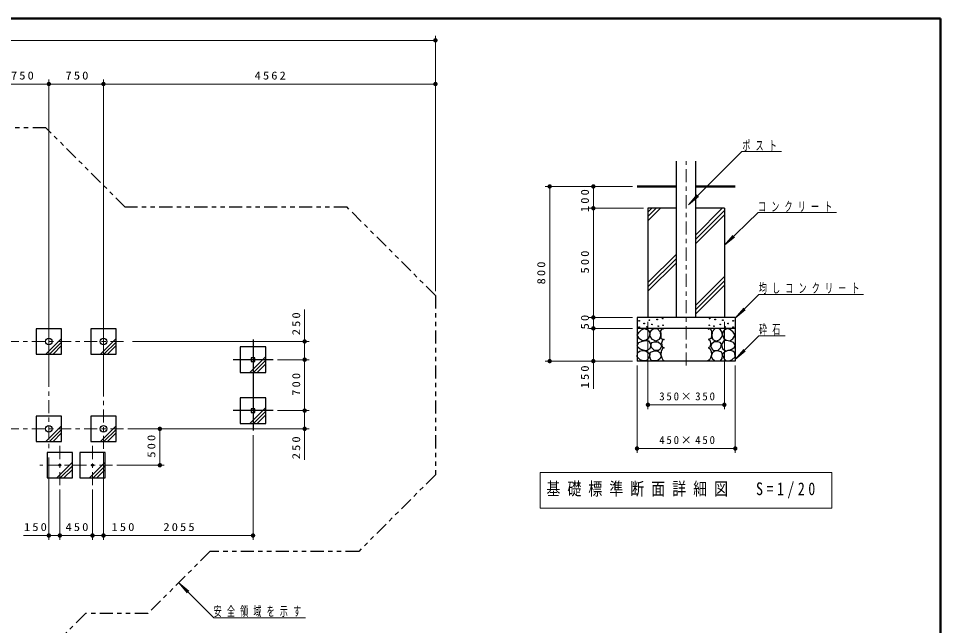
# Model space of a CAD drawing. Units: millimetres on the paper, scale 1:60, with parts at other scales. Extents: x -385 to 0, y -594 to 267.
# Drawn here: x -211.2 to 0, y -466 to -327 of the extents above; entities that cross this region are included whole.
import ezdxf

# ---------------------------------------------------------------- set-up
doc = ezdxf.new("R2010")
doc.units = ezdxf.units.MM
doc.linetypes.add('USER2', pattern=[6, 3, -1, 1, -1])
doc.linetypes.add('USER3', pattern=[8, 3, -1, 1, -1, 1, -1])
doc.layers.add('LY_1', color=7, linetype='Continuous', lineweight=25)
doc.styles.add('ＭＳ ゴシック', font='')
doc.styles.get('ＭＳ ゴシック').set_extended_font_data('MS Gothic')

# ---------------------------------------------------------------- blocks, each defined once
blk = doc.blocks.new('filled_dot')
at = {"color": 0, "linetype": 'Continuous', "lineweight": -2, "const_width": 1.25}
blk.add_lwpolyline([(-0.625, 0, 1), (0.625, 0, 1)], format="xyb", close=True, dxfattribs=at)

msp = doc.modelspace()

# ---------------------------------------------------------------- linework, layer by layer
at = {"layer": 'LY_1', "lineweight": 50}
for p, q in [((0, -327), (-385, -327)), ((0, -594), (0, -327)), ((-60.499, -365.451), (-69.521, -365.451)), ((-47.021, -365.451), (-56.044, -365.451))]:
    msp.add_line(p, q, dxfattribs=at)
at = {"layer": 'LY_1', "lineweight": 13}
for p, q in [((-115.696, -389.437), (-115.696, -331.013)), ((-354.644, -332.013), (-115.696, -332.013)), ((-216.722, -342.013), (-204.222, -342.013)), ((-204.222, -411.315), (-204.222, -341.013)), ((-204.222, -342.013), (-191.722, -342.013)), ((-191.722, -411.315), (-191.722, -341.013)), ((-191.722, -342.013), (-115.696, -342.013)), ((-45.547, -357.466), (-57.758, -369.677)), ((-45.547, -357.466), (-36.397, -357.466)), ((-80.521, -365.451), (-90.521, -365.451)), ((-89.521, -405.451), (-89.521, -365.451)), ((-70.521, -365.451), (-80.521, -365.451)), ((-79.521, -370.451), (-79.521, -365.451)), ((-57.758, -369.677), (-55.83, -367.379)), ((-57.758, -369.677), (-55.46, -367.749)), ((-68.021, -370.451), (-80.521, -370.451)), ((-79.521, -395.451), (-79.521, -370.451)), ((-67.021, -373.34), (-64.132, -370.451)), ((-67.021, -372.35), (-65.122, -370.451)), ((-67.021, -371.36), (-66.112, -370.451)), ((-56.044, -376.505), (-49.99, -370.451)), ((-56.044, -377.495), (-49.521, -370.972)), ((-41.797, -371.441), (-49.521, -378.938)), ((-41.797, -371.441), (-23.797, -371.441)), ((-56.044, -378.485), (-49.521, -371.962)), ((-49.521, -378.938), (-47.559, -376.669)), ((-49.521, -378.938), (-47.195, -377.044)), ((-67.021, -387.482), (-60.499, -380.96)), ((-67.021, -388.472), (-60.499, -381.95)), ((-67.021, -389.462), (-60.499, -382.94)), ((-56.044, -392.627), (-49.521, -386.104)), ((-56.044, -393.617), (-49.521, -387.094)), ((-56.044, -394.607), (-49.521, -388.084)), ((-41.612, -390.222), (-47.021, -395.631)), ((-41.612, -390.222), (-17.612, -390.222)), ((-145.639, -393.667), (-145.639, -405.116)), ((-47.021, -395.631), (-45.093, -393.333)), ((-47.021, -395.631), (-44.723, -393.703)), ((-70.521, -395.451), (-80.521, -395.451)), ((-79.521, -397.951), (-79.521, -395.451)), ((-67.021, -396.451), (-67.021, -416.451)), ((-49.521, -396.451), (-49.521, -416.451)), ((-70.521, -397.951), (-80.521, -397.951)), ((-79.521, -411.821), (-79.521, -397.951)), ((-201.306, -400.246), (-204.925, -403.866)), ((-201.306, -401.071), (-204.101, -403.866)), ((-188.806, -400.246), (-192.425, -403.866)), ((-188.806, -401.071), (-191.601, -403.866)), ((-185.106, -400.95), (-144.639, -400.95)), ((-41.612, -399.659), (-47.021, -405.068)), ((-41.612, -399.659), (-35.568, -399.659)), ((-201.306, -401.896), (-203.276, -403.866)), ((-188.806, -401.896), (-190.776, -403.866)), ((-47.021, -405.068), (-45.093, -402.769)), ((-47.021, -405.068), (-44.723, -403.139)), ((-154.551, -404.413), (-158.171, -408.033)), ((-154.551, -405.238), (-157.346, -408.033)), ((-151.884, -405.116), (-144.639, -405.116)), ((-145.639, -405.116), (-145.639, -416.783)), ((-80.521, -405.451), (-90.521, -405.451)), ((-70.521, -405.451), (-80.521, -405.451)), ((-154.551, -406.063), (-156.521, -408.033)), ((-69.521, -406.451), (-69.521, -426.451)), ((-47.021, -406.451), (-47.021, -426.451)), ((-49.521, -415.451), (-67.021, -415.451)), ((-154.551, -416.08), (-158.171, -419.7)), ((-154.551, -416.905), (-157.346, -419.7)), ((-154.551, -417.73), (-156.521, -419.7)), ((-151.884, -416.783), (-144.639, -416.783)), ((-145.639, -416.783), (-145.639, -428.06)), ((-201.306, -420.246), (-204.925, -423.866)), ((-188.806, -420.246), (-192.425, -423.866)), ((-201.306, -421.071), (-204.101, -423.866)), ((-201.306, -421.896), (-203.276, -423.866)), ((-188.806, -421.071), (-191.601, -423.866)), ((-188.806, -421.896), (-190.776, -423.866)), ((-186.139, -420.95), (-177.806, -420.95)), ((-185.106, -420.95), (-144.639, -420.95)), ((-178.806, -420.95), (-178.806, -429.283)), ((-157.467, -422.366), (-157.467, -446.372)), ((-191.722, -426.533), (-191.722, -446.372)), ((-47.021, -425.451), (-69.521, -425.451)), ((-204.222, -427.533), (-204.222, -446.372)), ((-198.806, -428.58), (-202.425, -432.2)), ((-191.306, -428.58), (-194.925, -432.2)), ((-198.806, -429.405), (-201.601, -432.2)), ((-198.806, -430.23), (-200.776, -432.2)), ((-191.306, -429.405), (-194.101, -432.2)), ((-191.306, -430.23), (-193.276, -432.2)), ((-188.639, -429.283), (-177.806, -429.283)), ((-91.671, -430.962), (-91.671, -439.095)), ((-24.871, -430.962), (-91.671, -430.962)), ((-24.871, -439.095), (-24.871, -430.962)), ((-201.722, -434.866), (-201.722, -446.372)), ((-194.222, -434.866), (-194.222, -446.372)), ((-91.671, -439.095), (-24.871, -439.095)), ((-201.722, -445.372), (-210.069, -445.372)), ((-194.222, -445.372), (-201.722, -445.372)), ((-184.021, -445.372), (-194.222, -445.372)), ((-157.467, -445.372), (-191.722, -445.372)), ((-174.486, -456.176), (-172.557, -458.474)), ((-174.486, -456.176), (-172.187, -458.104)), ((-166.463, -464.199), (-174.486, -456.176)), ((-166.463, -464.199), (-145.463, -464.199))]:
    msp.add_line(p, q, dxfattribs=at)
at = {"layer": 'LY_1', "linetype": 'USER3'}
for p, q in [((-204.927, -352.013), (-281.503, -352.013)), ((-186.733, -370.207), (-204.927, -352.013)), ((-135.926, -370.207), (-186.733, -370.207)), ((-115.696, -390.437), (-135.926, -370.207)), ((-115.696, -390.437), (-115.696, -431.463)), ((-115.696, -431.463), (-133.27, -449.036)), ((-167.346, -449.036), (-181.569, -463.26)), ((-133.27, -449.036), (-167.346, -449.036)), ((-195.872, -463.26), (-218.447, -485.834)), ((-181.569, -463.26), (-195.872, -463.26))]:
    msp.add_line(p, q, dxfattribs=at)
at = {"layer": 'LY_1'}
for p, q in [((-60.499, -395.451), (-60.499, -359.644)), ((-56.044, -395.451), (-56.044, -359.644)), ((-60.499, -370.451), (-67.021, -370.451)), ((-67.021, -370.451), (-67.021, -395.451)), ((-49.521, -370.451), (-56.044, -370.451)), ((-49.521, -370.451), (-49.521, -395.451)), ((-47.021, -395.451), (-69.521, -395.451)), ((-69.521, -395.451), (-69.521, -405.451)), ((-47.021, -395.451), (-47.021, -405.451)), ((-201.306, -398.033), (-207.139, -398.033)), ((-207.139, -398.033), (-207.139, -403.866)), ((-201.306, -403.866), (-201.306, -398.033)), ((-188.806, -398.033), (-194.639, -398.033)), ((-194.639, -398.033), (-194.639, -403.866)), ((-188.806, -403.866), (-188.806, -398.033)), ((-47.021, -397.951), (-69.521, -397.951)), ((-157.467, -400.533), (-157.467, -421.366)), ((-154.551, -402.2), (-160.384, -402.2)), ((-160.384, -402.2), (-160.384, -408.033)), ((-154.551, -408.033), (-154.551, -402.2)), ((-207.139, -403.866), (-201.306, -403.866)), ((-194.639, -403.866), (-188.806, -403.866)), ((-152.884, -405.116), (-162.051, -405.116)), ((-47.021, -405.451), (-69.521, -405.451)), ((-160.384, -408.033), (-154.551, -408.033)), ((-154.551, -413.866), (-160.384, -413.866)), ((-160.384, -413.866), (-160.384, -419.7)), ((-154.551, -419.7), (-154.551, -413.866)), ((-201.306, -418.033), (-207.139, -418.033)), ((-207.139, -418.033), (-207.139, -423.866)), ((-201.306, -423.866), (-201.306, -418.033)), ((-188.806, -418.033), (-194.639, -418.033)), ((-194.639, -418.033), (-194.639, -423.866)), ((-188.806, -423.866), (-188.806, -418.033)), ((-152.884, -416.783), (-162.051, -416.783)), ((-160.384, -419.7), (-154.551, -419.7)), ((-207.139, -423.866), (-201.306, -423.866)), ((-194.639, -423.866), (-188.806, -423.866)), ((-198.806, -426.366), (-204.639, -426.366)), ((-204.639, -426.366), (-204.639, -432.2)), ((-198.806, -432.2), (-198.806, -426.366)), ((-191.306, -426.366), (-197.139, -426.366)), ((-197.139, -426.366), (-197.139, -432.2)), ((-191.306, -432.2), (-191.306, -426.366)), ((-204.639, -432.2), (-198.806, -432.2)), ((-197.139, -432.2), (-191.306, -432.2))]:
    msp.add_line(p, q, dxfattribs=at)
at = {"layer": 'LY_1', "linetype": 'USER2', "lineweight": 13}
for p, q in [((-58.271, -406.474), (-58.271, -359.644)), ((-204.222, -396.366), (-204.222, -425.533)), ((-191.722, -425.533), (-191.722, -396.366)), ((-187.139, -400.95), (-283.606, -400.95)), ((-187.139, -420.95), (-290.02, -420.95)), ((-201.722, -433.866), (-201.722, -424.7)), ((-194.222, -433.866), (-194.222, -424.7)), ((-189.639, -429.283), (-206.306, -429.283))]:
    msp.add_line(p, q, dxfattribs=at)
at = {"layer": 'LY_1'}
for points in [[(-68.276, -400.811), (-68.946, -400.358), (-69.471, -399.543), (-69.055, -398.818), (-68.457, -398.311), (-67.769, -397.985), (-66.954, -398.33), (-66.684, -398.791), (-66.61, -399.326), (-66.918, -400.249), (-67.443, -400.684)], [(-65.177, -400.869), (-65.954, -400.524), (-66.373, -400.071), (-66.579, -399.51), (-66.428, -398.755), (-66.118, -398.298), (-65.673, -398), (-64.832, -398.043), (-64.25, -398.734), (-64.163, -399.704), (-64.422, -400.524)], [(-51.366, -400.869), (-50.589, -400.524), (-50.17, -400.071), (-49.964, -399.51), (-50.115, -398.755), (-50.425, -398.298), (-50.87, -398), (-51.711, -398.043), (-52.293, -398.734), (-52.38, -399.704), (-52.121, -400.524)], [(-48.267, -400.811), (-47.597, -400.358), (-47.072, -399.543), (-47.488, -398.818), (-48.086, -398.311), (-48.774, -397.985), (-49.589, -398.33), (-49.859, -398.791), (-49.933, -399.326), (-49.625, -400.249), (-49.1, -400.684)], [(-68.131, -402.947), (-68.765, -402.676), (-69.236, -402.316), (-69.471, -401.843), (-69.127, -401.155), (-68.258, -400.865), (-67.524, -400.73), (-66.881, -400.829), (-66.392, -401.68), (-66.61, -402.64), (-67.389, -403.092)], [(-65.544, -403.026), (-66.191, -402.314), (-66.363, -401.559), (-66.044, -401.204), (-65.522, -400.998), (-64.702, -400.998), (-64.055, -401.559), (-63.948, -402.055), (-64.228, -402.681), (-64.616, -402.983)], [(-50.999, -403.026), (-50.352, -402.314), (-50.18, -401.559), (-50.499, -401.204), (-51.021, -400.998), (-51.841, -400.998), (-52.488, -401.559), (-52.595, -402.055), (-52.315, -402.681), (-51.927, -402.983)], [(-48.412, -402.947), (-47.778, -402.676), (-47.307, -402.316), (-47.072, -401.843), (-47.416, -401.155), (-48.285, -400.865), (-49.019, -400.73), (-49.662, -400.829), (-50.151, -401.68), (-49.933, -402.64), (-49.154, -403.092)], [(-68.149, -405.392), (-68.765, -405.139), (-69.471, -404.432), (-69.399, -403.581), (-68.957, -403.2), (-68.366, -403.038), (-67.85, -403.053), (-67.352, -403.219), (-66.868, -403.559), (-66.61, -404.016), (-66.99, -404.94), (-67.461, -405.374)], [(-66.601, -404.104), (-66.428, -403.414), (-65.781, -403.134), (-64.983, -403.091), (-64.293, -403.479), (-63.991, -404.277), (-64.25, -404.838), (-64.767, -405.312), (-65.587, -405.42), (-66.169, -405.377), (-66.541, -404.845)], [(-49.942, -404.104), (-50.115, -403.414), (-50.762, -403.134), (-51.56, -403.091), (-52.25, -403.479), (-52.552, -404.277), (-52.293, -404.838), (-51.776, -405.312), (-50.956, -405.42), (-50.374, -405.377), (-50.002, -404.845)], [(-48.394, -405.392), (-47.778, -405.139), (-47.072, -404.432), (-47.144, -403.581), (-47.586, -403.2), (-48.177, -403.038), (-48.693, -403.053), (-49.191, -403.219), (-49.675, -403.559), (-49.933, -404.016), (-49.553, -404.94), (-49.082, -405.374)], [(-157.884, -405.533), (-157.051, -405.533), (-157.051, -404.7), (-157.884, -404.7)], [(-157.884, -417.2), (-157.051, -417.2), (-157.051, -416.366), (-157.884, -416.366)]]:
    msp.add_lwpolyline(points, close=True, dxfattribs=at)
for points in [[(-63.308, -398.167), (-63.779, -398.004), (-64.105, -398.511), (-64.068, -399.326), (-64.032, -400.267), (-63.29, -400.485)], [(-53.235, -398.167), (-52.764, -398.004), (-52.438, -398.511), (-52.475, -399.326), (-52.511, -400.267), (-53.253, -400.485)], [(-63.308, -400.503), (-63.706, -400.684), (-63.887, -401.336), (-63.779, -402.151), (-63.326, -402.368)], [(-53.235, -400.503), (-52.837, -400.684), (-52.656, -401.336), (-52.764, -402.151), (-53.217, -402.368)], [(-63.308, -402.368), (-63.67, -402.585), (-64.014, -403.273), (-64.05, -403.998), (-63.869, -404.722), (-63.616, -405.121), (-63.271, -405.356)], [(-53.235, -402.368), (-52.873, -402.585), (-52.529, -403.273), (-52.493, -403.998), (-52.674, -404.722), (-52.927, -405.121), (-53.271, -405.356)]]:
    msp.add_lwpolyline(points, dxfattribs=at)
for centre, radius in [((-69.037, -396.22), 0.0774), ((-67.876, -396.839), 0.0774), ((-66.688, -396.065), 0.0774), ((-66.095, -397.046), 0.0774), ((-64.907, -395.936), 0.0774), ((-63.643, -395.678), 0.0774), ((-52.9, -395.678), 0.0774), ((-51.636, -395.936), 0.0774), ((-50.448, -397.046), 0.0774), ((-49.855, -396.065), 0.0774), ((-48.667, -396.839), 0.0774), ((-47.506, -396.22), 0.0774), ((-69.037, -397.665), 0.0774), ((-67.179, -397.588), 0.0774), ((-64.649, -397.459), 0.0774), ((-63.565, -397.252), 0.0774), ((-52.978, -397.252), 0.0774), ((-51.894, -397.459), 0.0774), ((-49.364, -397.588), 0.0774), ((-47.506, -397.665), 0.0774), ((-204.222, -400.95), 0.743), ((-191.722, -400.95), 0.743), ((-204.222, -420.95), 0.743), ((-191.722, -420.95), 0.743), ((-201.722, -429.283), 0.227), ((-194.222, -429.283), 0.227)]:
    msp.add_circle(centre, radius, dxfattribs=at)

# ---------------------------------------------------------------- block references
at = {"layer": 'LY_1', "lineweight": 13, "xscale": 0.4, "yscale": 0.4}
for p, rotation in [((-115.696, -332.013), 180), ((-204.222, -342.013), 180), ((-191.722, -342.013), 180), ((-115.696, -342.013), 180), ((-89.521, -365.451), 270), ((-79.521, -365.451), 270), ((-79.521, -370.451), 90), ((-79.521, -370.451), 270), ((-79.521, -395.451), 90), ((-79.521, -395.451), 270), ((-79.521, -397.951), 90), ((-79.521, -397.951), 270), ((-145.639, -400.95), 270), ((-145.639, -405.116), 270), ((-145.639, -405.116), 90), ((-89.521, -405.451), 90), ((-79.521, -405.451), 90), ((-49.521, -415.451), 180), ((-145.639, -416.783), 270), ((-145.639, -416.783), 90), ((-178.806, -420.95), 270), ((-145.639, -420.95), 90), ((-47.021, -425.451), 180), ((-178.806, -429.283), 90), ((-201.722, -445.372), 180), ((-194.222, -445.372), 180), ((-191.722, -445.372), 180), ((-157.467, -445.372), 180)]:
    msp.add_blockref('filled_dot', p, dxfattribs=dict(at, rotation=rotation))
for p in [(-204.222, -342.013), (-191.722, -342.013), (-67.021, -415.451), (-69.521, -425.451), (-204.222, -445.372), (-201.722, -445.372), (-194.222, -445.372), (-191.722, -445.372)]:
    msp.add_blockref('filled_dot', p, dxfattribs=at)

# ---------------------------------------------------------------- texts
at = {"layer": 'LY_1', "style": 'ＭＳ ゴシック'}
for s, insert, char_height, attachment_point in [('\\T1.33;\\W1.15;750', (-210.057, -341.013), 1.833, 8), ('\\T1.33;\\W1.15;750', (-197.557, -341.013), 1.833, 8), ('\\T1.33;\\W1.15;4562', (-153.293, -341.013), 1.833, 8), ('\\T1.64;\\W0.6;ポスト', (-45.397, -357.316), 2.199, 7), ('\\T1.64;\\W0.6;コンクリート', (-41.797, -371.291), 2.199, 7), ('\\T1.64;\\W0.6;均しコンクリート', (-41.612, -390.072), 2.199, 7), ('\\T1.64;\\W0.6;砕石', (-41.568, -399.509), 2.199, 7), ('\\T1.32;350×350', (-57.847, -414.451), 1.833, 8), ('\\T1.32;450×450', (-57.847, -424.451), 1.833, 8), ('\\T1.5;\\W0.8;基礎標準断面詳細図\u3000S=1/20', (-90.271, -435.028), 2.933, 4), ('\\T1.33;\\W1.15;150', (-207.069, -444.372), 1.833, 8), ('\\T1.33;\\W1.15;450', (-197.557, -444.372), 1.833, 8), ('\\T1.33;\\W1.15;150', (-187.021, -444.372), 1.833, 8), ('\\T1.33;\\W1.15;2055', (-174.186, -444.372), 1.833, 8), ('\\T1.64;\\W0.6;安全領域を示す', (-166.463, -464.049), 2.199, 7)]:
    msp.add_mtext(s, dxfattribs=dict(at, insert=insert, char_height=char_height, attachment_point=attachment_point))
at = {"layer": 'LY_1', "char_height": 1.833, "attachment_point": 8, "rotation": 90, "style": 'ＭＳ ゴシック'}
for s, insert in [('\\T1.33;\\W1.15;100', (-80.521, -368.468)), ('\\T1.33;\\W1.15;500', (-80.521, -382.534)), ('\\T1.33;\\W1.15;800', (-90.521, -385.034)), ('\\T1.33;\\W1.15;250', (-146.639, -396.667)), ('\\T1.34;\\W1.15;50', (-80.521, -396.273)), ('\\T1.33;\\W1.15;150', (-80.521, -408.821)), ('\\T1.33;\\W1.15;700', (-146.639, -410.533)), ('\\T1.33;\\W1.15;500', (-179.806, -424.7)), ('\\T1.33;\\W1.15;250', (-146.639, -425.06))]:
    msp.add_mtext(s, dxfattribs=dict(at, insert=insert))

doc.saveas('drawing.dxf')
